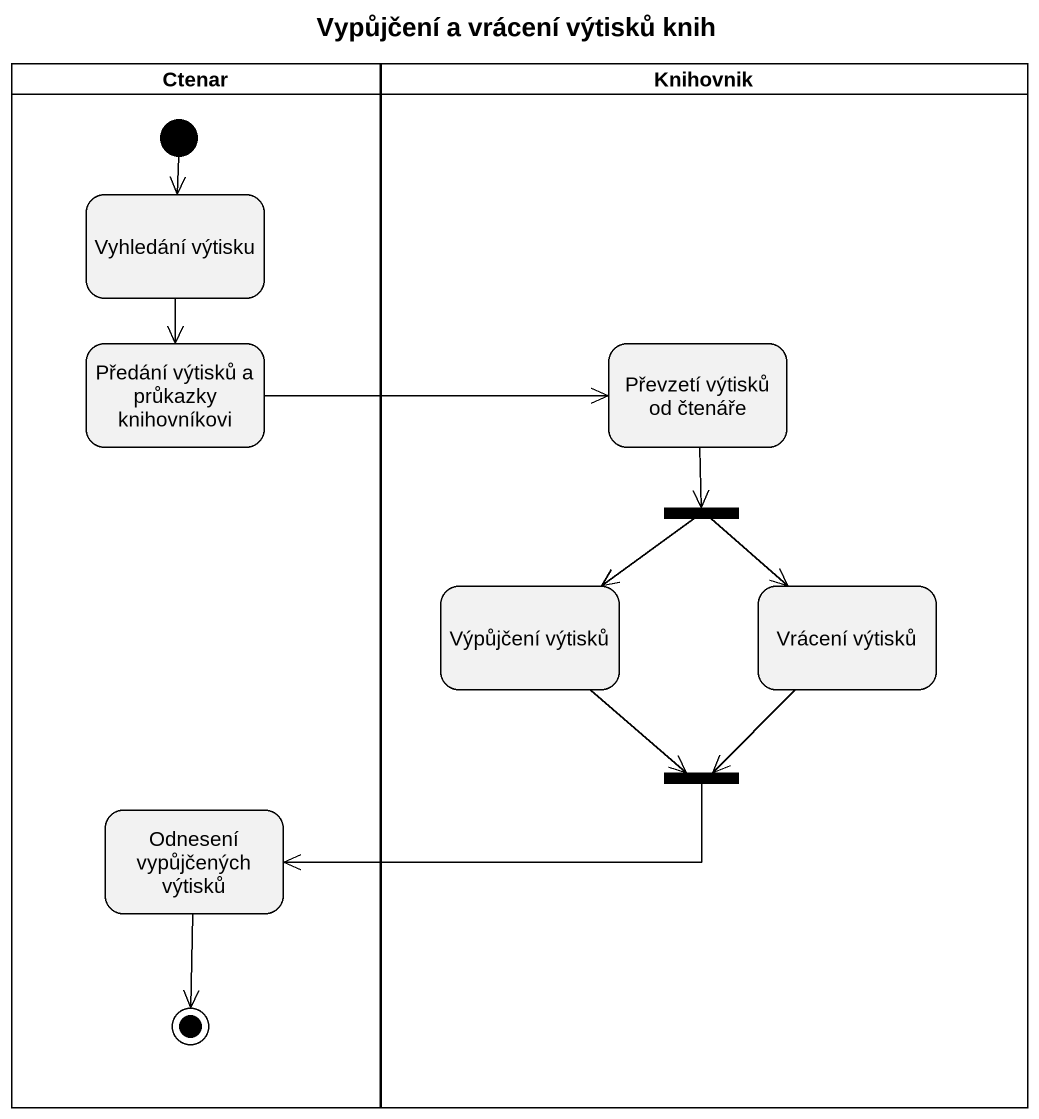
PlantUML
@startuml
title Vypůjčení a vrácení výtisků knih
hide empty description
state Ctenar <<partition>> {
  state "Vyhledání výtisku" as Vyhledání_výtisku
  state "Předání výtisků a průkazky knihovníkovi" as Předání_výtisků_a_průkazky
  state "Odnesení vypůjčených výtisků" as Odnesení_vypůjčených_výtisků
  [*] --> Vyhledání_výtisku
  Odnesení_vypůjčených_výtisků --> [*]
}
state Knihovnik <<partition>> {
  state "Převzetí výtisků od čtenáře" as Převzetí_výtisků_od_čtenáře
  state fork1 <<fork>>
  state "Výpůjčení výtisků" as Výpůjčení_výtisků
  state "Vrácení výtisků" as Vrácení_výtisků
  state fork2 <<join>>
}
Vyhledání_výtisku --> Předání_výtisků_a_průkazky
Předání_výtisků_a_průkazky -right-> Převzetí_výtisků_od_čtenáře
Převzetí_výtisků_od_čtenáře --> fork1
fork1 --> Výpůjčení_výtisků
fork1 --> Vrácení_výtisků
Výpůjčení_výtisků --> fork2
Vrácení_výtisků --> fork2
fork2 -left-> Odnesení_vypůjčených_výtisků
@enduml
